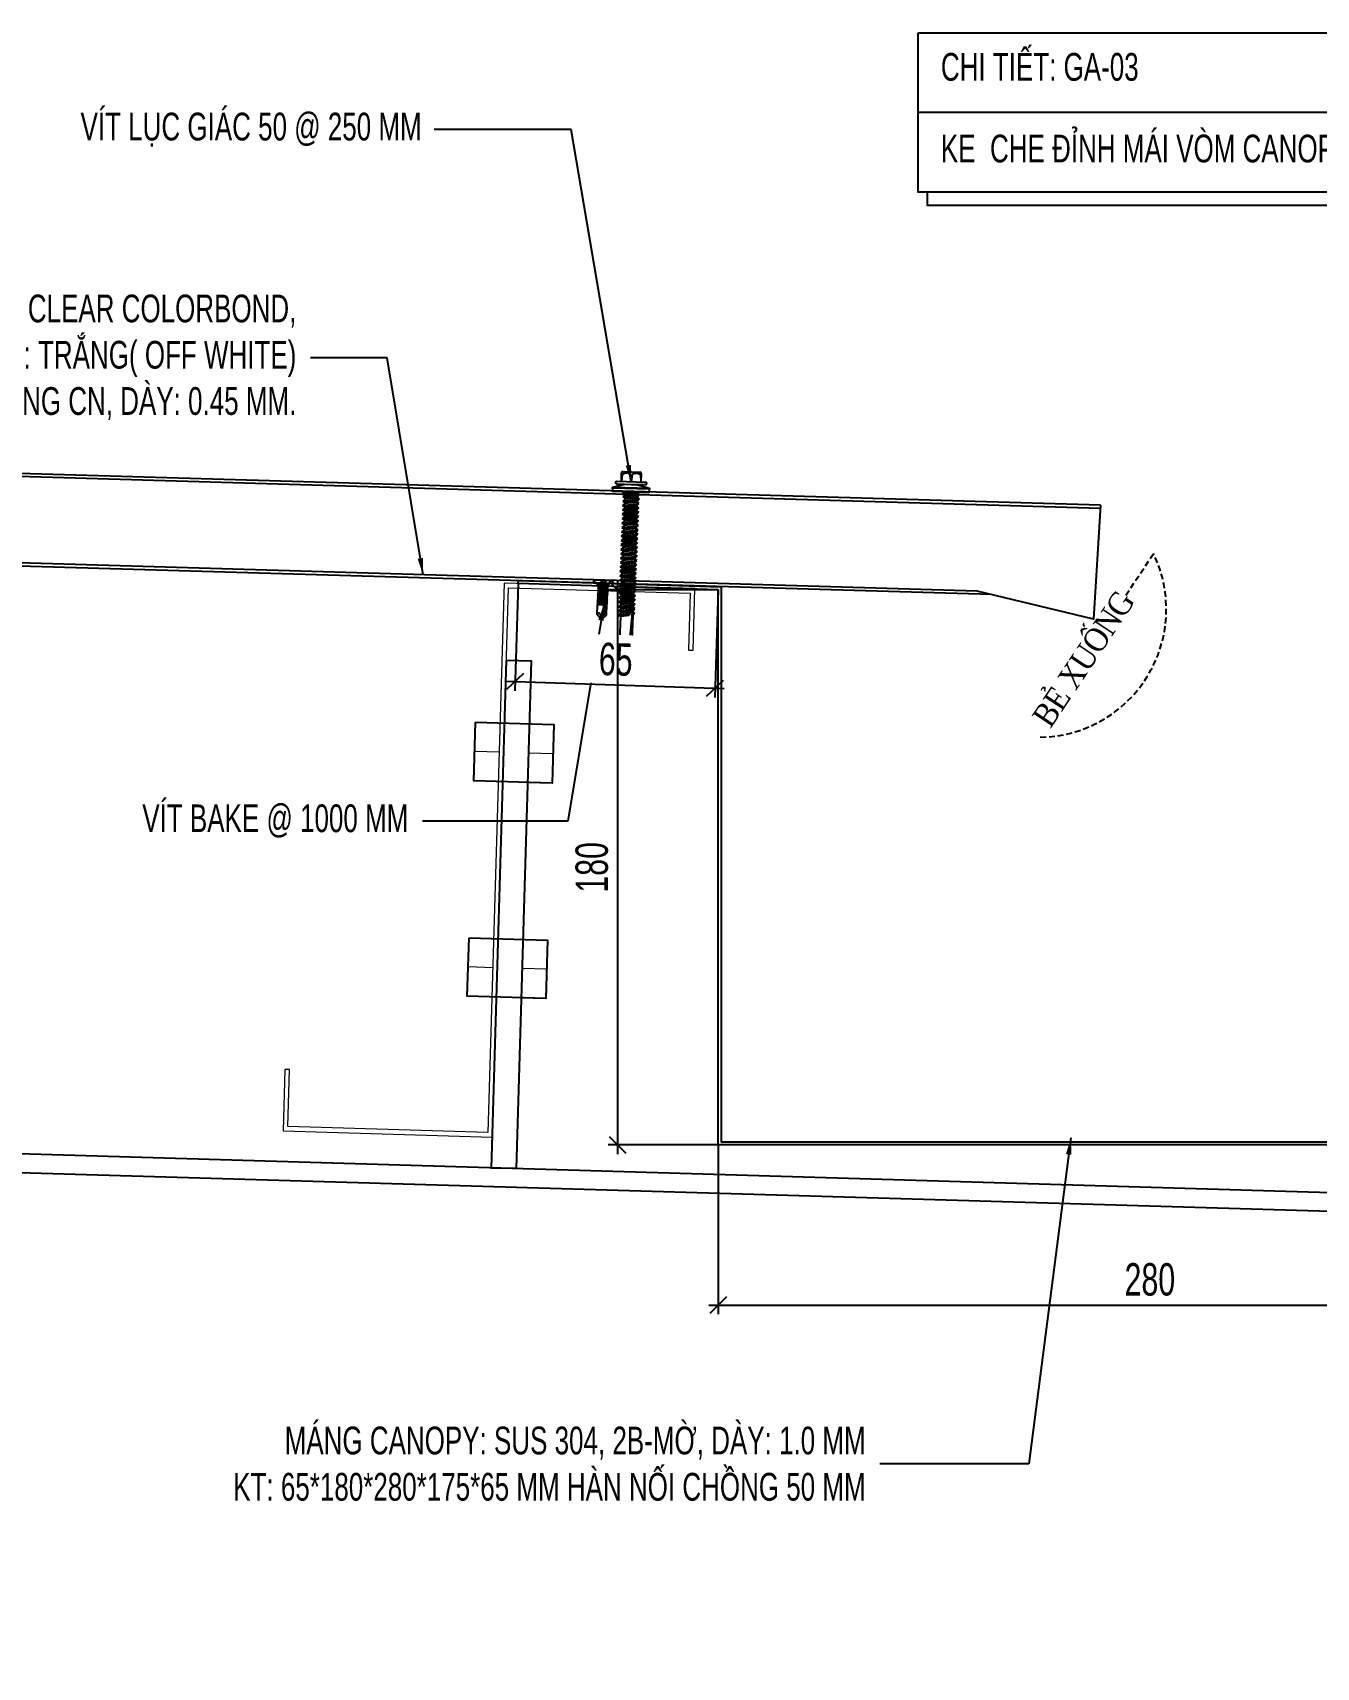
# Model space of a CAD drawing. Header units: inches. Extents: x 340055 to 349452, y -34649 to -30845.
# Drawn here: x 342874.6 to 343013.4, y -33202.3 to -33025.6 of the extents above; entities that cross this region are included whole.
import ezdxf

# ---------------------------------------------------------------- set-up
doc = ezdxf.new("R2010")
doc.units = ezdxf.units.IN
doc.header["$MEASUREMENT"] = 0
doc.linetypes.add('DASHED2', pattern=[9.525, 6.35, -3.175])
doc.linetypes.add('XKITLINE00', pattern=[0])
for name, color, linetype in [('2', 2, 'Continuous'), ('3', 3, 'Continuous'), ('8', 8, 'Continuous'), ('STRUCTURE', 1, 'Continuous')]:
    doc.layers.add(name, color=color, linetype=linetype)
doc.layers.add('Bolt', color=7, linetype='Continuous', lineweight=0)
doc.layers.add('PART', color=20, linetype='Continuous', lineweight=9)
doc.styles.add('DIM', font='SIMPLEX.shx', dxfattribs={"width": 0.7, "bigfont": 'EXTFONT.shx'})
doc.styles.add('ST1H', font='vnshxh.shx', dxfattribs={"width": 0.7})
doc.dimstyles.new('3', dxfattribs={"dimtxt": 3.5, "dimasz": 1.8, "dimexe": 1, "dimexo": 0, "dimgap": 1, "dimtad": 1, "dimdec": 0, "dimlfac": 3, "dimzin": 0, "dimdsep": 46, "dimtxsty": 'ST1H', "dimblk": 'OBLIQUE', "dimcen": 1, "dimdle": 1, "dimclrd": 8, "dimclre": 8, "dimclrt": 3, "dimadec": 0, "dimazin": 0, "dimtfac": 1, "dimtdec": 0, "dimtix": 1, "dimtofl": 0, "dimtmove": 1, "dimatfit": 3, "dimfxl": 0, "dimtolj": 1, "dimtzin": 0, "dimlwd": -1, "dimlwe": -1, "dimarcsym": 0})

# ---------------------------------------------------------------- blocks, each defined once
blk = doc.blocks.new('HFR-1')
at = {"layer": 'STRUCTURE', "color": 1, "linetype": 'Continuous'}
for p, q in [((-5.5, 0), (5.5, 0)), ((-5.24, 0.81), (-3.37, 1.5)), ((5.24, 0.81), (3.37, 1.5)), ((-2.43, -1.21), (-2.95, -1.58)), ((-2.95, -1.58), (-2.43, -1.92)), ((-2.43, -1.92), (-2.95, -2.29)), ((-2.95, -2.29), (-2.43, -2.63)), ((-2.43, -2.63), (-2.95, -3)), ((-2.95, -3), (-2.43, -3.34)), ((-2.43, -3.34), (-2.95, -3.72)), ((-2.95, -3.72), (-2.43, -4.05)), ((-2.43, -4.05), (-2.95, -4.43)), ((-2.95, -4.43), (-2.43, -4.76)), ((-2.43, -4.76), (-2.95, -5.14)), ((-2.95, -5.14), (-2.43, -5.48)), ((-2.43, -5.48), (-2.95, -5.85)), ((-2.95, -5.85), (-2.43, -6.19)), ((-2.43, -6.19), (-2.95, -6.56)), ((-2.95, -6.56), (-2.43, -6.9)), ((-2.43, -6.9), (-2.95, -7.27)), ((-2.95, -7.27), (-2.43, -7.61)), ((-2.43, -7.61), (-2.95, -7.98)), ((-2.95, -7.98), (-2.43, -8.32)), ((-2.43, -8.32), (-2.95, -8.69)), ((-2.95, -8.69), (-2.43, -9.03)), ((-2.94, -1.59), (2.9, -1.42)), ((-2.94, -2.3), (2.9, -2.13)), ((-2.94, -3.01), (2.9, -2.84)), ((-2.94, -3.72), (2.9, -3.55)), ((-2.94, -4.43), (2.9, -4.26)), ((-2.94, -5.14), (2.9, -4.98)), ((-2.94, -5.85), (2.9, -5.69)), ((-2.94, -6.56), (2.9, -6.4)), ((-2.94, -7.27), (2.9, -7.11)), ((-2.94, -7.99), (2.9, -7.82)), ((-2.94, -8.7), (2.9, -8.53)), ((2.44, -1.07), (-2.43, -1.21)), ((2.44, -1.78), (-2.43, -1.92)), ((-2.43, -1.92), (2.44, -1.78)), ((-2.43, -2.63), (2.44, -2.49)), ((2.44, -2.49), (-2.43, -2.63)), ((-2.43, -3.34), (2.44, -3.2)), ((2.44, -3.2), (-2.43, -3.34)), ((-2.43, -4.05), (2.44, -3.91)), ((2.44, -3.91), (-2.43, -4.05)), ((-2.43, -4.76), (2.44, -4.62)), ((2.44, -4.62), (-2.43, -4.76)), ((-2.43, -5.48), (2.44, -5.34)), ((2.44, -5.34), (-2.43, -5.48)), ((-2.43, -6.19), (2.44, -6.05)), ((2.44, -6.05), (-2.43, -6.19)), ((-2.43, -6.9), (2.44, -6.76)), ((2.44, -6.76), (-2.43, -6.9)), ((-2.43, -7.61), (2.44, -7.47)), ((2.44, -7.47), (-2.43, -7.61)), ((-2.43, -8.32), (2.44, -8.18)), ((2.44, -8.18), (-2.43, -8.32)), ((2.9, -1.42), (2.44, -1.07)), ((2.44, -1.78), (2.9, -1.42)), ((2.9, -2.13), (2.44, -1.78)), ((2.44, -2.49), (2.9, -2.13)), ((2.9, -2.84), (2.44, -2.49)), ((2.44, -3.2), (2.9, -2.84)), ((2.9, -3.55), (2.44, -3.2)), ((2.44, -3.91), (2.9, -3.55)), ((2.9, -4.26), (2.44, -3.91)), ((2.44, -4.62), (2.9, -4.26)), ((2.9, -4.98), (2.44, -4.62)), ((2.44, -5.34), (2.9, -4.98)), ((2.9, -5.69), (2.44, -5.34)), ((2.44, -6.05), (2.9, -5.69)), ((2.9, -6.4), (2.44, -6.05)), ((2.44, -6.76), (2.9, -6.4)), ((2.9, -7.11), (2.44, -6.76)), ((2.44, -7.47), (2.9, -7.11)), ((2.9, -7.82), (2.44, -7.47)), ((2.44, -8.18), (2.9, -7.82)), ((2.9, -8.53), (2.44, -8.18)), ((2.44, -8.89), (2.9, -8.53)), ((-2.43, -9.03), (-2.95, -9.4)), ((-2.95, -9.4), (-2.43, -9.74)), ((-2.43, -9.74), (-2.95, -10.11)), ((-2.95, -10.11), (-2.43, -10.45)), ((-2.43, -10.45), (-2.95, -10.82)), ((-2.95, -10.82), (-2.43, -11.16)), ((-2.43, -11.16), (-2.95, -11.53)), ((-2.95, -11.53), (-2.43, -11.87)), ((-2.94, -9.41), (2.9, -9.24)), ((-2.94, -10.12), (1.52, -9.99)), ((-2.94, -10.83), (1.31, -10.71)), ((-2.94, -11.54), (0.86, -11.43)), ((-2.5, -17.43), (-2.5, -11.83)), ((-2.5, -17.43), (-1.99, -16.71)), ((-2.5, -17.43), (-0.19, -19.67)), ((-2.43, -9.03), (2.44, -8.89)), ((2.44, -8.89), (-2.43, -9.03)), ((-2.43, -9.74), (2.44, -9.6)), ((2.44, -9.6), (-2.43, -9.74)), ((1.4, -10.34), (-2.43, -10.45)), ((-2.43, -10.45), (1.4, -10.34)), ((-2.43, -11.16), (1.15, -11.06)), ((1.15, -11.06), (-2.43, -11.16)), ((-2.43, -11.87), (0.36, -11.79)), ((-1.02, -16.72), (0.2, -19.68)), ((0.11, -19.44), (1.22, -17.34)), ((0.2, -19.68), (2.5, -17.45)), ((1.64, -16.13), (2.28, -10.16)), ((2.17, -9.97), (2.9, -9.95)), ((2.2, -11.74), (2.44, -11.73)), ((2.22, -11.39), (2.9, -11.37)), ((2.24, -11.03), (2.44, -11.02)), ((2.44, -11.02), (2.24, -11.03)), ((2.26, -10.68), (2.9, -10.66)), ((2.44, -10.31), (2.27, -10.31)), ((2.27, -10.31), (2.44, -10.31)), ((2.9, -9.24), (2.44, -8.89)), ((2.44, -9.6), (2.9, -9.24)), ((2.9, -9.95), (2.44, -9.6)), ((2.44, -10.31), (2.9, -9.95)), ((2.9, -10.66), (2.44, -10.31)), ((2.44, -11.02), (2.9, -10.66)), ((2.9, -11.37), (2.44, -11.02)), ((2.44, -11.73), (2.9, -11.37)), ((2.5, -17.45), (2.5, -11.68))]:
    blk.add_line(p, q, dxfattribs=at)
at = {"layer": 'STRUCTURE', "color": 1, "linetype": 'Continuous', "ltscale": 8}
for p in [(-3.37, 1.5), (3.37, 1.5)]:
    blk.add_line(p, (0, 1.5), dxfattribs=at)
at = {"layer": 'STRUCTURE', "color": 1, "linetype": 'DASHED2'}
for p in [(-1.93, 1.5), (1.93, 1.5)]:
    blk.add_line(p, (0, 0), dxfattribs=at)
at = {"layer": 'STRUCTURE', "color": 1, "linetype": 'Continuous', "ltscale": 8}
for centre, start, end in [((-4.73, 0.2), 130.41001, 194.80618), ((4.73, 0.2), 345.19382, 49.58999)]:
    blk.add_arc(centre, 0.801, start, end, dxfattribs=at)
at = {"layer": 'STRUCTURE', "color": 1, "linetype": 'Continuous'}
for centre, radius, start, end in [((-7.27, -8.97), 9.14, 58.06501, 78.8402), ((5.11, -3.81), 3.83, 84.20393, 134.36205), ((-1.51, -17.05), 0.59, 34.23018, 144.5641), ((-0.51, -10.07), 1.93, 296.60409, 355.39217), ((-0.56, -16.05), 2.2, 324.00482, 357.82685), ((1.85, -10.28), 0.444, 15.97616, 172.6971), ((0.01, -19.41), 0.331, 231.63478, 305.42875)]:
    blk.add_arc(centre, radius, start, end, dxfattribs=at)
blk = doc.blocks.new('A$C26A6701F')
at = {"layer": 'STRUCTURE', "color": 1, "linetype": 'Continuous'}
for p, q in [((0.4, 17.84), (3.6, 17.84)), ((0.93, 17.84), (0.93, 18.77)), ((0.97, 17.84), (1.03, 18.61)), ((1.07, 18.91), (2.93, 18.91)), ((1.91, 18.61), (1.97, 17.84)), ((2.04, 17.84), (2.1, 18.61)), ((2.97, 18.61), (3.04, 17.84)), ((3.07, 17.84), (3.07, 18.77)), ((0, 17.21), (1.33, 17.54)), ((0, 17.08), (0, 17.21)), ((0, 17.21), (4, 17.21)), ((4, 17.08), (0, 17.08)), ((3.94, 16.71), (0.06, 16.71)), ((0.4, 17.57), (1.2, 17.57)), ((1.19, 16.71), (1.14, 16.67)), ((1.14, 16.67), (1.4, 16.71)), ((1.14, 16.67), (1.4, 16.56)), ((1.14, 16.2), (2.91, 16.47)), ((1.4, 16.4), (1.14, 16.2)), ((1.14, 16.2), (1.39, 16.09)), ((1.14, 15.72), (2.91, 16)), ((1.4, 15.93), (1.14, 15.72)), ((1.2, 17.57), (2.8, 17.57)), ((1.33, 17.54), (1.33, 17.57)), ((1.33, 17.54), (2.67, 17.54)), ((1.39, 16.09), (2.73, 16.28)), ((1.39, 15.93), (1.39, 16.09)), ((1.4, 16.56), (2.42, 16.71)), ((2.71, 16.59), (1.4, 16.4)), ((1.4, 16.4), (1.4, 16.56)), ((2.71, 16.11), (1.4, 15.93)), ((2.67, 17.54), (2.67, 17.57)), ((2.67, 17.54), (4, 17.21)), ((2.71, 16.59), (2.71, 16.71)), ((2.71, 16.59), (2.91, 16.47)), ((2.71, 16.11), (2.71, 16.28)), ((2.71, 16.11), (2.91, 16)), ((2.73, 16.28), (2.91, 16.47)), ((2.73, 15.81), (2.91, 16)), ((2.8, 17.57), (3.6, 17.57)), ((4, 17.21), (4, 17.08)), ((1.12, 14.3), (2.9, 14.57)), ((1.39, 14.5), (1.12, 14.3)), ((1.12, 14.3), (1.38, 14.19)), ((1.13, 15.25), (2.9, 15.52)), ((1.39, 15.45), (1.13, 15.25)), ((1.13, 15.25), (1.39, 15.14)), ((1.13, 14.77), (2.9, 15.05)), ((1.39, 14.98), (1.13, 14.77)), ((1.13, 14.77), (1.39, 14.66)), ((1.14, 15.72), (1.39, 15.61)), ((1.38, 14.19), (2.72, 14.38)), ((1.38, 14.03), (1.38, 14.19)), ((1.39, 15.61), (2.73, 15.81)), ((2.7, 15.64), (1.39, 15.45)), ((1.39, 15.45), (1.39, 15.61)), ((1.39, 15.14), (2.73, 15.33)), ((2.7, 15.16), (1.39, 14.98)), ((1.39, 14.98), (1.39, 15.14)), ((1.39, 14.66), (2.73, 14.86)), ((2.7, 14.69), (1.39, 14.5)), ((1.39, 14.5), (1.39, 14.67)), ((2.7, 14.21), (1.39, 14.03)), ((2.7, 15.64), (2.7, 15.8)), ((2.7, 15.64), (2.9, 15.52)), ((2.7, 15.16), (2.7, 15.33)), ((2.7, 15.16), (2.9, 15.05)), ((2.7, 14.69), (2.7, 14.85)), ((2.7, 14.69), (2.9, 14.57)), ((2.7, 14.21), (2.7, 14.38)), ((2.7, 14.21), (2.9, 14.1)), ((2.72, 14.38), (2.9, 14.57)), ((2.73, 15.33), (2.9, 15.52)), ((2.73, 14.86), (2.9, 15.05)), ((1.11, 12.88), (2.89, 13.15)), ((1.38, 13.08), (1.11, 12.88)), ((1.11, 12.88), (1.37, 12.77)), ((1.11, 12.4), (2.88, 12.68)), ((1.37, 12.61), (1.11, 12.4)), ((1.11, 12.4), (1.37, 12.29)), ((1.12, 13.82), (2.9, 14.1)), ((1.39, 14.03), (1.12, 13.82)), ((1.12, 13.82), (1.38, 13.72)), ((1.12, 13.35), (2.89, 13.63)), ((1.38, 13.56), (1.12, 13.35)), ((1.12, 13.35), (1.38, 13.24)), ((1.37, 12.77), (2.71, 12.96)), ((2.68, 12.79), (1.37, 12.61)), ((1.37, 12.61), (1.37, 12.77)), ((1.37, 12.29), (2.71, 12.49)), ((1.38, 13.72), (2.72, 13.91)), ((2.69, 13.74), (1.38, 13.56)), ((1.38, 13.56), (1.38, 13.72)), ((1.38, 13.24), (2.72, 13.44)), ((2.69, 13.27), (1.38, 13.08)), ((1.38, 13.24), (1.38, 13.08)), ((2.68, 12.79), (2.68, 12.96)), ((2.68, 12.79), (2.88, 12.68)), ((2.68, 12.32), (2.68, 12.48)), ((2.69, 13.74), (2.69, 13.91)), ((2.69, 13.74), (2.89, 13.63)), ((2.69, 13.43), (2.69, 13.27)), ((2.69, 13.27), (2.89, 13.15)), ((2.71, 12.96), (2.89, 13.15)), ((2.71, 12.49), (2.88, 12.68)), ((2.72, 13.91), (2.9, 14.1)), ((2.72, 13.44), (2.89, 13.63)), ((1.09, 10.98), (2.86, 11.25)), ((1.35, 11.18), (1.09, 10.98)), ((1.09, 10.98), (1.35, 10.87)), ((1.09, 10.5), (2.86, 10.78)), ((1.35, 10.71), (1.09, 10.5)), ((1.1, 11.93), (2.88, 12.2)), ((1.36, 12.13), (1.1, 11.93)), ((1.1, 11.93), (1.36, 11.82)), ((1.1, 11.45), (2.87, 11.73)), ((1.36, 11.66), (1.1, 11.45)), ((1.1, 11.45), (1.36, 11.34)), ((2.66, 11.37), (1.35, 11.18)), ((1.35, 11.18), (1.36, 11.34)), ((1.35, 10.87), (2.69, 11.06)), ((2.66, 10.89), (1.35, 10.71)), ((1.35, 10.71), (1.35, 10.87)), ((2.68, 12.32), (1.36, 12.13)), ((1.36, 11.82), (2.7, 12.01)), ((2.67, 11.84), (1.36, 11.66)), ((1.36, 11.66), (1.36, 11.82)), ((1.36, 11.34), (2.7, 11.54)), ((1.37, 12.13), (1.37, 12.29)), ((2.66, 11.37), (2.67, 11.53)), ((2.66, 11.37), (2.86, 11.25)), ((2.66, 10.89), (2.67, 11.06)), ((2.66, 10.89), (2.86, 10.78)), ((2.67, 11.84), (2.67, 12.01)), ((2.67, 11.84), (2.87, 11.73)), ((2.68, 12.32), (2.88, 12.2)), ((2.69, 11.06), (2.86, 11.25)), ((2.69, 10.59), (2.86, 10.78)), ((2.7, 12.01), (2.88, 12.2)), ((2.7, 11.54), (2.87, 11.73)), ((1.07, 8.6), (2.84, 8.88)), ((1.08, 9.55), (2.86, 9.83)), ((1.34, 9.76), (1.08, 9.55)), ((1.08, 9.55), (1.34, 9.45)), ((1.08, 9.08), (2.85, 9.36)), ((1.34, 9.29), (1.08, 9.08)), ((1.08, 9.08), (1.34, 8.97)), ((1.09, 10.5), (1.35, 10.39)), ((1.09, 10.03), (2.86, 10.3)), ((1.35, 10.23), (1.09, 10.03)), ((1.09, 10.03), (1.34, 9.92)), ((2.64, 9), (1.33, 8.81)), ((1.33, 8.81), (1.34, 8.97)), ((1.34, 9.92), (2.68, 10.11)), ((2.65, 9.95), (1.34, 9.76)), ((1.34, 9.92), (1.34, 9.76)), ((1.34, 9.45), (2.68, 9.64)), ((2.65, 9.47), (1.34, 9.29)), ((1.34, 9.29), (1.34, 9.45)), ((1.34, 8.97), (2.67, 9.17)), ((1.35, 10.39), (2.69, 10.59)), ((2.66, 10.42), (1.35, 10.23)), ((1.35, 10.23), (1.35, 10.39)), ((2.64, 9), (2.64, 9.16)), ((2.64, 9), (2.84, 8.88)), ((2.65, 10.1), (2.65, 9.95)), ((2.65, 9.95), (2.86, 9.83)), ((2.65, 9.47), (2.65, 9.64)), ((2.65, 9.47), (2.85, 9.36)), ((2.66, 10.42), (2.66, 10.58)), ((2.66, 10.42), (2.86, 10.3)), ((2.67, 9.17), (2.85, 9.36)), ((2.67, 8.69), (2.84, 8.88)), ((2.68, 10.11), (2.86, 10.3)), ((2.68, 9.64), (2.86, 9.83)), ((1.06, 8.13), (2.84, 8.41)), ((1.33, 8.34), (1.06, 8.13)), ((1.06, 8.13), (1.32, 8.02)), ((1.06, 7.65), (2.83, 7.93)), ((1.32, 7.86), (1.06, 7.65)), ((1.06, 7.65), (1.32, 7.55)), ((1.06, 7.18), (2.83, 7.46)), ((1.32, 7.39), (1.06, 7.18)), ((1.06, 7.18), (1.32, 7.07)), ((1.33, 8.81), (1.07, 8.6)), ((1.07, 8.6), (1.33, 8.5)), ((2.63, 7.1), (1.31, 6.91)), ((1.32, 8.02), (2.66, 8.22)), ((2.63, 8.05), (1.32, 7.86)), ((1.32, 7.86), (1.32, 8.02)), ((1.32, 7.55), (2.66, 7.74)), ((2.63, 7.57), (1.32, 7.39)), ((1.32, 7.39), (1.32, 7.55)), ((1.32, 7.07), (2.66, 7.27)), ((1.32, 6.91), (1.32, 7.07)), ((1.33, 8.5), (2.67, 8.69)), ((2.64, 8.52), (1.33, 8.34)), ((1.33, 8.34), (1.33, 8.5)), ((2.63, 8.05), (2.63, 8.21)), ((2.63, 8.05), (2.83, 7.93)), ((2.63, 7.57), (2.63, 7.74)), ((2.63, 7.57), (2.83, 7.46)), ((2.63, 7.1), (2.63, 7.26)), ((2.63, 7.1), (2.83, 6.98)), ((2.64, 8.52), (2.64, 8.69)), ((2.64, 8.52), (2.84, 8.41)), ((2.66, 8.22), (2.84, 8.41)), ((2.66, 7.74), (2.83, 7.93)), ((2.66, 7.27), (2.83, 7.46)), ((1.04, 5.76), (2.81, 6.03)), ((1.3, 5.96), (1.04, 5.76)), ((1.04, 5.76), (1.3, 5.65)), ((1.04, 5.28), (2.81, 5.56)), ((1.3, 5.49), (1.04, 5.28)), ((1.05, 6.71), (2.83, 6.98)), ((1.31, 6.91), (1.05, 6.71)), ((1.05, 6.71), (1.31, 6.6)), ((1.05, 6.23), (2.82, 6.51)), ((1.31, 6.44), (1.05, 6.23)), ((1.05, 6.23), (1.31, 6.12)), ((1.29, 5.17), (2.63, 5.37)), ((2.61, 6.15), (1.3, 5.96)), ((1.3, 5.96), (1.31, 6.12)), ((1.3, 5.65), (2.64, 5.84)), ((2.61, 5.67), (1.3, 5.49)), ((1.3, 5.49), (1.3, 5.65)), ((1.31, 6.6), (2.65, 6.79)), ((2.62, 6.62), (1.31, 6.44)), ((1.31, 6.44), (1.31, 6.6)), ((1.31, 6.12), (2.64, 6.32)), ((2.6, 5.2), (2.61, 5.36)), ((2.61, 6.15), (2.62, 6.31)), ((2.61, 6.15), (2.81, 6.03)), ((2.61, 5.67), (2.61, 5.84)), ((2.61, 5.67), (2.81, 5.56)), ((2.62, 6.62), (2.62, 6.79)), ((2.62, 6.62), (2.82, 6.51)), ((2.63, 5.37), (2.81, 5.56)), ((2.64, 6.32), (2.82, 6.51)), ((2.64, 5.84), (2.81, 6.03)), ((2.65, 6.79), (2.83, 6.98)), ((1.02, 3.86), (2.8, 4.14)), ((1.28, 4.07), (1.02, 3.86)), ((1.02, 3.86), (1.28, 3.75)), ((1.28, 3.59), (1.02, 3.38)), ((1.02, 3.38), (2.31, 3.59)), ((1.03, 4.81), (2.81, 5.09)), ((1.29, 5.02), (1.03, 4.81)), ((1.03, 4.81), (1.29, 4.7)), ((1.03, 4.33), (2.8, 4.61)), ((1.29, 4.54), (1.03, 4.33)), ((1.03, 4.33), (1.28, 4.23)), ((1.04, 5.28), (1.29, 5.17)), ((1.28, 4.23), (2.62, 4.42)), ((2.62, 4.25), (1.28, 4.07)), ((1.28, 4.07), (1.28, 4.23)), ((1.28, 3.75), (2.62, 3.95)), ((1.28, 3.59), (1.28, 3.75)), ((2.35, 3.74), (1.28, 3.59)), ((2.6, 5.2), (1.29, 5.02)), ((1.29, 5.01), (1.29, 5.17)), ((1.29, 4.7), (2.63, 4.9)), ((2.6, 4.72), (1.29, 4.54)), ((1.29, 4.54), (1.29, 4.7)), ((2.38, 0.96), (2.56, 3.71)), ((2.62, 3.78), (2.52, 3.77)), ((2.54, 3.62), (2.79, 3.66)), ((2.6, 5.2), (2.81, 5.09)), ((2.6, 4.72), (2.6, 4.89)), ((2.6, 4.72), (2.8, 4.61)), ((2.61, 3.47), (2.79, 3.66)), ((2.62, 4.42), (2.8, 4.61)), ((2.62, 4.25), (2.62, 4.41)), ((2.8, 4.14), (2.62, 4.25)), ((2.62, 3.95), (2.8, 4.14)), ((2.62, 3.78), (2.62, 3.95)), ((2.79, 3.66), (2.62, 3.78)), ((2.63, 4.9), (2.81, 5.09)), ((1.02, 3.38), (1.28, 3.28)), ((1.27, 0.62), (1.28, 3.28)), ((1.28, 3.28), (2.21, 3.41)), ((2.52, 3.46), (2.61, 3.47)), ((2.6, 0.61), (2.61, 3.47)), ((1.27, 0.62), (1.41, 0.81)), ((1.27, 0.62), (1.88, 0.02)), ((1.67, 0.81), (1.98, 0.02)), ((1.96, 0.08), (2.26, 0.64)), ((1.98, 0.02), (2.6, 0.61))]:
    blk.add_line(p, q, dxfattribs=at)
for centre, major_axis, ratio, start_param, end_param in [((0.42, 17.71), (0.0956, 0.0956), 1, 0.954633, 3.757756), ((1.07, 18.77), (-0.0943, 0.0943), 1, -0.785398, 0.785398), ((1.47, 18.04), (0.508, 0.508), 1, 0.131933, 1.438864), ((2.54, 18.04), (0.508, 0.508), 1, 0.131933, 1.438864), ((2.93, 18.77), (-0.0943, 0.0943), 1, 3.926991, 5.497787), ((3.55, 17.71), (-0.1, 0.1), 1, 2.701137, 5.152845), ((-1.11, 16.72), (-0.822, 0.822), 1, 3.915086, 4.236522), ((5.1, 16.72), (-1.15, 0.17), 0.90746, -0.177273, 0.177273), ((1.82, 3.74), (0.363, 0.363), 1, 4.808661, 5.407478), ((2.44, 3.68), (0.0836, 0.0836), 1, 5.766736, 8.502032), ((1.54, 0.72), (0.111, 0.111), 1, 6.085329, 8.011019), ((1.93, 0.09), (0.0625, 0.0625), 1, 3.247504, 4.535451), ((1.79, 0.99), (0.416, 0.416), 1, 4.859665, 5.449971)]:
    blk.add_ellipse(centre, major_axis=major_axis, ratio=ratio, start_param=start_param, end_param=end_param, dxfattribs=at)
blk = doc.blocks.new('_Oblique')
at = {"color": 0, "linetype": 'ByBlock', "lineweight": -2}
blk.add_line((-0.5, -0.5), (0.5, 0.5), dxfattribs=at)
blk = doc.blocks.new('*D650')
at = {"color": 8, "linetype": 'Continuous', "transparency": 16777216}
for p, q in [((342927.09, -33085.12), (342926.71, -33096.73)), ((342948.7, -33085.82), (342948.32, -33097.44)), ((342925.74, -33095.7), (342949.35, -33096.47))]:
    blk.add_line(p, q, dxfattribs=at)
at = {"layer": 'Defpoints', "color": 0, "transparency": 16777216}
for p in [(342927.09, -33085.12), (342948.7, -33085.82), (342948.35, -33096.44)]:
    blk.add_point(p, dxfattribs=at)
at = {"color": 8, "transparency": 16777216, "xscale": 1.8, "yscale": 1.8, "zscale": 1.8}
for p, rotation in [((342926.74, -33095.73), 178.1276663694262), ((342948.35, -33096.44), 358.1276663694263)]:
    blk.add_blockref('_Oblique', p, dxfattribs=dict(at, rotation=rotation))
at = {"color": 3, "transparency": 16777216, "insert": (342937.63, -33093.34), "char_height": 3.5, "attachment_point": 5, "rotation": 358.1277, "style": 'ST1H', "bg_fill": 3, "box_fill_scale": 1.25, "bg_fill_color": 256, "bg_fill_true_color": 13158600, "bg_fill_transparency": 0}
blk.add_mtext('\\A1;65', dxfattribs=at)
blk = doc.blocks.new('*D651')
at = {"color": 8, "linetype": 'Continuous', "transparency": 16777216}
for p, q in [((342948.7, -33085.82), (342936.8, -33085.82)), ((342937.8, -33084.82), (342937.8, -33146.8)), ((342948.7, -33145.8), (342936.8, -33145.8))]:
    blk.add_line(p, q, dxfattribs=at)
at = {"layer": 'Defpoints', "color": 0, "transparency": 16777216}
for p in [(342948.7, -33085.82), (342937.8, -33145.8), (342948.7, -33145.8)]:
    blk.add_point(p, dxfattribs=at)
at = {"color": 8, "transparency": 16777216, "xscale": 1.8, "yscale": 1.8, "zscale": 1.8}
for p, rotation in [((342937.8, -33085.82), 90), ((342937.8, -33145.8), 270)]:
    blk.add_blockref('_Oblique', p, dxfattribs=dict(at, rotation=rotation))
at = {"color": 3, "transparency": 16777216, "insert": (342935.05, -33115.81), "char_height": 3.5, "attachment_point": 5, "rotation": 90, "style": 'ST1H', "bg_fill": 3, "box_fill_scale": 1.25, "bg_fill_color": 256, "bg_fill_true_color": 13158600, "bg_fill_transparency": 0}
blk.add_mtext('\\A1;180', dxfattribs=at)
blk = doc.blocks.new('*D652')
at = {"color": 8, "linetype": 'Continuous', "transparency": 16777216}
for p, q in [((342948.7, -33145.8), (342948.7, -33164.12)), ((343042.03, -33145.8), (343042.03, -33164.12)), ((342947.7, -33163.12), (343043.03, -33163.12))]:
    blk.add_line(p, q, dxfattribs=at)
at = {"layer": 'Defpoints', "color": 0, "transparency": 16777216}
for p in [(342948.7, -33145.8), (343042.03, -33145.8), (343042.03, -33163.12)]:
    blk.add_point(p, dxfattribs=at)
at = {"color": 8, "transparency": 16777216, "xscale": 1.8, "yscale": 1.8, "zscale": 1.8, "rotation": 180}
blk.add_blockref('_Oblique', (342948.7, -33163.12), dxfattribs=at)
at = {"color": 8, "transparency": 16777216, "xscale": 1.8, "yscale": 1.8, "zscale": 1.8}
blk.add_blockref('_Oblique', (343042.03, -33163.12), dxfattribs=at)
at = {"color": 3, "transparency": 16777216, "insert": (342995.36, -33160.37), "char_height": 3.5, "attachment_point": 5, "style": 'ST1H', "bg_fill": 3, "box_fill_scale": 1.25, "bg_fill_color": 256, "bg_fill_true_color": 13158600, "bg_fill_transparency": 0}
blk.add_mtext('\\A1;280', dxfattribs=at)
blk = doc.blocks.new('*D662')
at = {"color": 8, "linetype": 'Continuous', "transparency": 16777216}
blk.add_arc((343174.46, -33157.71), 20.55, 178.3036, 270, dxfattribs=at)
at = {"layer": 'Defpoints', "color": 0, "transparency": 16777216}
for p in [(342819.93, -33147.21), (343174.46, -33155.63), (343171.8, -33157.63), (343156.47, -33167.63), (343174.46, -33205.56)]:
    blk.add_point(p, dxfattribs=at)
at = {"color": 8, "transparency": 16777216, "xscale": 1.8, "yscale": 1.8, "zscale": 1.8}
for p, rotation in [((343153.92, -33157.1), 88.30361277314701), ((343174.46, -33178.26), 359.9999999999926)]:
    blk.add_blockref('_Oblique', p, dxfattribs=dict(at, rotation=rotation))
at = {"color": 3, "transparency": 16777216, "insert": (343161.69, -33170.11), "char_height": 3.5, "attachment_point": 5, "rotation": 314.1518, "style": 'ST1H', "bg_fill": 3, "box_fill_scale": 1.25, "bg_fill_color": 256, "bg_fill_true_color": 13158600, "bg_fill_transparency": 0}
blk.add_mtext('\\A1;92°', dxfattribs=at)

msp = doc.modelspace()

# ---------------------------------------------------------------- linework, layer by layer
at = {"color": 9, "linetype": 'XKITLINE00', "lineweight": 0}
for p, q in [((342925.8164, -33093.403), (342928.478, -33093.4818)), ((342928.478, -33093.4818), (342926.8523, -33148.3764)), ((342924.1907, -33148.2976), (342924.2892, -33144.9727))]:
    msp.add_line(p, q, dxfattribs=at)
at = {"color": 3, "linetype": 'DASHED2', "ltscale": 0.1}
msp.add_lwpolyline([(342992.7649, -33086.3981), (342995.7586, -33081.8981, -0.5489642), (342983.5061, -33101.7398)], format="xyb", dxfattribs=at)
at = {"color": 1}
msp.add_lwpolyline([(342927.0951, -33084.7848), (342949.0296, -33085.5008), (342949.0296, -33145.4712), (343041.6963, -33145.4712), (343041.6963, -33088.0926), (343063.2196, -33088.6014), (343063.2098, -33088.9346), (343042.0296, -33088.4359), (343042.0296, -33145.8045), (342948.6963, -33145.8045), (342948.6963, -33085.8245), (342927.0853, -33085.118)], close=True, dxfattribs=at)
at = {"color": 8}
for points in [[(342925.8164, -33093.403), (342928.478, -33093.4818), (342926.8523, -33148.3764), (342924.1898, -33148.3282)], [(342922.4538, -33100.1297), (342930.9375, -33100.3809), (342930.7503, -33106.7021), (342922.2666, -33106.4509)], [(342921.7641, -33123.4183), (342930.2478, -33123.6695), (342930.0606, -33129.9907), (342921.5769, -33129.7395)]]:
    msp.add_lwpolyline(points, close=True, dxfattribs=at)
at = {"layer": '3'}
for p, q in [((342990.0296, -33076.6732), (342819.9329, -33071.6731)), ((342990.0198, -33077.0063), (342819.9329, -33072.0066)), ((342976.6866, -33085.9515), (342819.9329, -33081.3437)), ((342978.2561, -33086.3312), (342819.9329, -33081.6772))]:
    msp.add_line(p, q, dxfattribs=at)
msp.add_lwpolyline([(342990.0296, -33076.6732), (342989.284, -33088.9987), (342976.6866, -33085.9515)], dxfattribs=at)
at = {"layer": '8', "color": 2}
for p, q in [((343171.8575, -33155.6325), (342819.9329, -33145.2099)), ((342819.9329, -33147.2078), (343171.7984, -33157.6287))]:
    msp.add_line(p, q, dxfattribs=at)
at = {"layer": 'Bolt', "linetype": 'XKITLINE00', "lineweight": 0}
for p, q in [((342922.2666, -33106.4509), (342922.4538, -33100.1297)), ((342922.4538, -33100.1297), (342925.1154, -33100.2085)), ((342930.9375, -33100.3809), (342928.276, -33100.3021)), ((342930.7503, -33106.7021), (342930.9375, -33100.3809)), ((342925.0218, -33103.3691), (342922.3602, -33103.2903)), ((342930.8439, -33103.5415), (342928.1824, -33103.4627)), ((342924.9282, -33106.5297), (342922.2666, -33106.4509)), ((342928.0888, -33106.6233), (342930.7503, -33106.7021)), ((342921.5769, -33129.7395), (342921.7641, -33123.4183)), ((342921.7641, -33123.4183), (342924.4257, -33123.4971)), ((342930.2478, -33123.6695), (342927.5863, -33123.5907)), ((342930.0606, -33129.9907), (342930.2478, -33123.6695)), ((342924.3321, -33126.6577), (342921.6705, -33126.5789)), ((342930.1542, -33126.8301), (342927.4927, -33126.7513)), ((342924.2385, -33129.8183), (342921.5769, -33129.7395)), ((342927.3991, -33129.9119), (342930.0606, -33129.9907))]:
    msp.add_line(p, q, dxfattribs=at)
at = {"layer": 'PART', "color": 94, "linetype": 'XKITLINE00', "lineweight": 0}
for p, q in [((342925.5636, -33085.0729), (342923.8049, -33144.4589)), ((342924.2892, -33144.9727), (342926.0479, -33085.5868)), ((342946.1907, -33085.6838), (342925.5636, -33085.0729)), ((342926.0479, -33085.5868), (342945.6768, -33086.1681)), ((342945.6768, -33086.1681), (342945.4946, -33092.3229)), ((342945.9936, -33092.3377), (342946.1907, -33085.6838)), ((342945.4946, -33092.3229), (342945.9936, -33092.3377)), ((342901.863, -33137.6488), (342901.6659, -33144.3027)), ((342902.362, -33137.6636), (342901.863, -33137.6488)), ((342902.1798, -33143.8184), (342902.362, -33137.6636)), ((342901.6659, -33144.3027), (342924.2892, -33144.9727)), ((342923.8049, -33144.4589), (342902.1798, -33143.8184))]:
    msp.add_line(p, q, dxfattribs=at)

# ---------------------------------------------------------------- block references
at = {"color": 9, "linetype": 'Continuous', "extrusion": (-1.52348e-10, -5.24717e-09, 1), "rotation": 358.336921598364}
msp.add_blockref('A$C26A6701F', (342936.7822, -33091.8992, 0.0001), dxfattribs=at)
at = {"color": 8, "xscale": 0.1989464956275364, "yscale": 0.1989464956275364, "zscale": 0.1989464956275364, "rotation": 357.406655866597}
msp.add_blockref('HFR-1', (342936.2718, -33085.0658), dxfattribs=at)

# ---------------------------------------------------------------- texts
at = {"layer": '2', "color": 92, "linetype": 'Continuous', "insert": (342992.7649, -33086.3981), "char_height": 2.5, "attachment_point": 6, "rotation": 56.36559, "style": 'DIM'}
msp.add_mtext('\\A1;{\\Fvntimeh|c0;\\W0.9;\\T0.95;\\C3;BÎ xuèng}', dxfattribs=at)
at = {"layer": '3', "char_height": 3, "style": 'ST1H', "bg_fill": 2}
for s, insert, attachment_point in [('\\A1;CHI TIÕT: GA-03', (342972.7728, -33029.3001), 4), ('\\A1;VÝT LôC GI¸C 50 @ 250 MM', (342916.6463, -33036.0652, 0), 6)]:
    msp.add_mtext(s, dxfattribs=dict(at, insert=insert, attachment_point=attachment_point))

# ---------------------------------------------------------------- leaders
at = {"color": 9}
for points in [[(342916.8014, -33084.1912), (342912.9037, -33060.7298), (342903.0999, -33060.7298)], [(342936.3393, -33087.3452), (342932.4415, -33110.8066), (342915.2049, -33110.8066)]]:
    msp.add_leader(points, dimstyle='3', override={"dimgap": 1, "dimtad": 0}, dxfattribs=at)

# ---------------------------------------------------------------- next in the draw order: linework, layer by layer
for points in [[(342970.3033, -33025.5857), (343046.0716, -33025.5857), (343046.0716, -33042.8349), (342970.3033, -33042.8349)], [(342970.3033, -33025.5857), (343046.0716, -33025.5857), (343046.0716, -33034.2103), (342970.3033, -33034.2103)]]:
    msp.add_lwpolyline(points, close=True, dxfattribs=at)
msp.add_lwpolyline([(343046.0716, -33027.0063), (343047.0943, -33027.0063), (343047.0943, -33044.2555), (342971.3259, -33044.2555), (342971.3259, -33042.8349)], dxfattribs=at)

# ---------------------------------------------------------------- next in the draw order: texts
at = {"layer": '3', "char_height": 3, "attachment_point": 6, "style": 'ST1H', "bg_fill": 2}
for s, insert in [('\\A1;t«n m¸i cANOPY: CLEAR COLORBOND, \\Pmµu: tr¾ng( Off white)\\PLo¹i : 05 sãng cn, dµy: 0.45 mm.', (342903.0999, -33060.7298)), ('\\A1;vÝt bake @ 1000 mm', (342915.2049, -33110.8066))]:
    msp.add_mtext(s, dxfattribs=dict(at, insert=insert))

# ---------------------------------------------------------------- next in the draw order: dimensions: what is measured, and where the dimension line sits
at = {"color": 1, "true_color": 0xfb040c}
dim = msp.add_aligned_dim(p1=(342927.0853, -33085.118), p2=(342948.6963, -33085.8245), distance=-10.6182, dimstyle='3', dxfattribs=at)
dim.commit()
dim.dimension.update_dxf_attribs({"geometry": '*D650', "text_midpoint": (342937.6337, -33093.3353)})

# ---------------------------------------------------------------- next in the draw order: leaders
at = {"color": 9}
msp.add_leader([(342939.2991, -33074.1246, 0), (342932.7932, -33036.0652, 0), (342918.0005, -33036.0652, 0)], dimstyle='3', override={"dimgap": 1, "dimtad": 0}, dxfattribs=at)

# ---------------------------------------------------------------- next in the draw order: texts
at = {"layer": '3', "insert": (342972.7728, -33038.1298), "char_height": 3, "attachment_point": 4, "style": 'ST1H', "bg_fill": 2}
msp.add_mtext('\\A1;ke  CHE §ØNH M¸I VßM CANOPY W=300 MM  ', dxfattribs=at)

# ---------------------------------------------------------------- next in the draw order: dimensions: what is measured, and where the dimension line sits
at = {"color": 1, "true_color": 0xfb040c}
dim = msp.add_aligned_dim(p1=(342948.6963, -33085.8245), p2=(342948.6963, -33145.8045), distance=-10.8932, dimstyle='3', dxfattribs=at)
dim.commit()
dim.dimension.update_dxf_attribs({"geometry": '*D651', "text_midpoint": (342935.0531, -33115.8145)})

# ---------------------------------------------------------------- next in the draw order: dimensions: what is measured, and where the dimension line sits
dim = msp.add_linear_dim(base=(343042.0296, -33163.122), p1=(342948.6963, -33145.8045), p2=(343042.0296, -33145.8045), dimstyle='3', dxfattribs=at)
dim.commit()
dim.dimension.update_dxf_attribs({"geometry": '*D652', "text_midpoint": (342995.3629, -33160.372)})

# ---------------------------------------------------------------- next in the draw order: leaders
at = {"color": 9}
msp.add_leader([(342986.8215, -33145.0543), (342982.2728, -33180.2861), (342964.6376, -33180.2861)], dimstyle='3', override={"dimgap": 1, "dimtad": 0}, dxfattribs=at)

# ---------------------------------------------------------------- next in the draw order: texts
at = {"layer": '3', "insert": (342964.6376, -33180.2861), "char_height": 3, "attachment_point": 6, "style": 'ST1H', "bg_fill": 2}
msp.add_mtext('\\A1;m¸ng CANOPY: sus 304, 2b-mê, dµy: 1.0 mm\\Pkt: 65*180*280*175*65 mm hµn nèi chång 50 mm', dxfattribs=at)

# ---------------------------------------------------------------- next in the draw order: dimensions: what is measured, and where the dimension line sits
at = {"color": 1, "true_color": 0xfb040c}
dim = msp.add_angular_dim_2l(base=(343156.4652, -33167.6292), line1=((343174.4611, -33155.6325), (343174.4611, -33205.5577)), line2=((342819.9329, -33147.2078), (343171.7984, -33157.6287)), dimstyle='3', dxfattribs=at)
dim.commit()
dim.dimension.update_dxf_attribs({"geometry": '*D662', "text_midpoint": (343161.6899, -33170.1062)})

doc.saveas('drawing.dxf')
